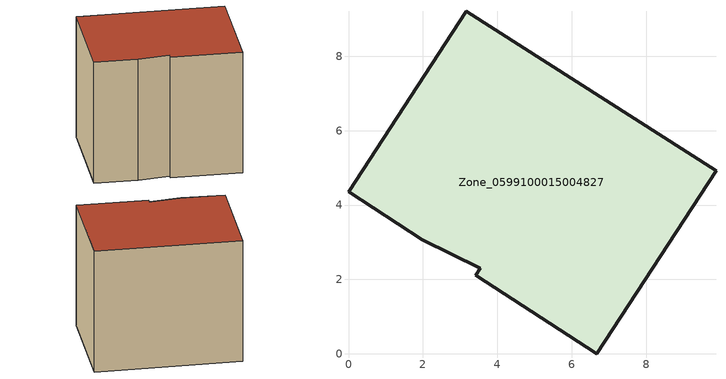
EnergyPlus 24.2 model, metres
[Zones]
Zone_0599100015004827
 floor ground (C_G): 6.67,0 3.42,2.12 3.55,2.31 1.98,3.06 0,4.36 3.17,9.21 9.88,4.92 z0.84
 wall outside (C_F): 3.55,2.31 3.42,2.12 6.67,0 9.88,4.92 3.17,9.21 0,4.36 1.98,3.06 3.55,2.31 z0.84:7.89
 roof outside (C_R): 3.42,2.12 6.67,0 9.88,4.92 3.17,9.21 0,4.36 1.98,3.06 3.55,2.31 z7.89
[BUILDING]
Pand.0599100015004827: North Axis=0; Terrain=City; Loads Convergence Tolerance Value=0.04; Temperature Convergence Tolerance Value=0.4; Solar Distribution=FullExterior; Maximum Number of Warmup Days=25; Minimum Number of Warmup Days=1
[Site:Location]
Rotterdam.The.Hague.AP_ZH_NLD Design_Conditions: Latitude=51.96; Longitude=4.45; Time Zone=1; Elevation=-4.5
[SITE:GROUNDTEMPERATURE:BUILDINGSURFACE]
18, 18, 18, 18, 18, 18, 18, 18, 18, 18, 18, 18
[MATERIAL] Thermal Absorptance=0.9; Solar Absorptance=0.7; Visible Absorptance=0.7
Name | Roughness | Thickness | Conductivity | Density | Specific Heat
G.TC.1965-1974 | MediumSmooth | 0.15 | 0.882353 | 540 | 1210
F.TC.1965-1974 | Rough | 0.3 | 0.697674 | 1920 | 840
R.TC.1965-1974 | MediumRough | 0.2 | 0.232558 | 1500 | 1000
[CONSTRUCTION]
C_G: G.TC.1965-1974
C_F: F.TC.1965-1974
C_R: R.TC.1965-1974
[ZONE]
Zone_0599100015004827: Type=1; Multiplier=1; Ceiling Height=Autocalculate; Volume=Autocalculate; Floor Area=autocalculate; Part of Total Floor Area=Yes
[ZONEINFILTRATION:DESIGNFLOWRATE]
Infil_Zone_0599100015004827: Zone or ZoneList or Space or SpaceList=Zone_0599100015004827; Schedule=AlwaysOn; Design Flow Rate Calculation Method=Flow/Area; Flow Rate per Floor Area=0.003; Constant Term Coefficient=1; Temperature Term Coefficient=0; Velocity Term Coefficient=0; Velocity Squared Term Coefficient=0
[HVACTEMPLATE:ZONE:IDEALLOADSAIRSYSTEM]
Zone_0599100015004827: Maximum Heating Supply Air Temperature=50; Minimum Cooling Supply Air Temperature=13; Maximum Heating Supply Air Humidity Ratio=0.0156; Minimum Cooling Supply Air Humidity Ratio=0.0077; Heating Limit=NoLimit; Cooling Limit=NoLimit; Dehumidification Control Type=ConstantSensibleHeatRatio; Cooling Sensible Heat Ratio=0.7; Dehumidification Setpoint=60; Humidification Control Type=None; Humidification Setpoint=30; Outdoor Air Method=None; Outdoor Air Flow Rate per Person=0.00944; Outdoor Air Flow Rate per Zone Floor Area=0; Outdoor Air Flow Rate per Zone=0; Demand Controlled Ventilation Type=None; Outdoor Air Economizer Type=NoEconomizer; Heat Recovery Type=None; Sensible Heat Recovery Effectiveness=0.7; Latent Heat Recovery Effectiveness=0.65
[ZONECONTROL:THERMOSTAT]
ThermostatControl_Zone_0599100015004827: Zone or ZoneList=Zone_0599100015004827; Control Type Schedule=DualSetpointControlType; Control 1=Thermostat_Zone_0599100015004827; Temperature Difference Between Cutout And Setpoint=0
[THERMOSTATSETPOINT:DUALSETPOINT]
Thermostat_Zone_0599100015004827: Heating Setpoint Temperature Schedule=HeatingSetpoint_Zone_0599100015004827; Cooling Setpoint Temperature Schedule=CoolingSetpoint_Zone_0599100015004827
[SCHEDULE:COMPACT]
HeatingSetpoint_Zone_0599100015004827: Through: 12/31, For: AllDays, Until: 24:00, 21
CoolingSetpoint_Zone_0599100015004827: Through: 12/31, For: AllDays, Until: 24:00, 24
DualSetpointControlType: Through: 12/31, For: AllDays, Until: 24:00, 4
AlwaysOn: Through: 12/31, For: AllDays, Until: 24:00, 1
